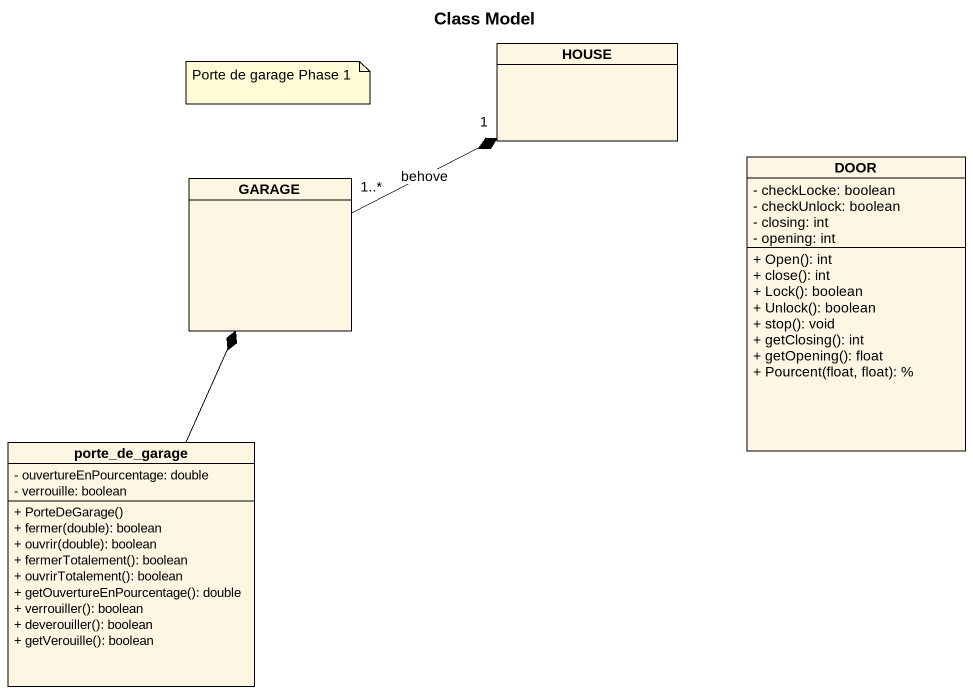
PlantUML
@startuml
title Class Model
hide circle
hide empty members
skinparam classAttributeIconSize 0
class HOUSE
class DOOR {
  - checkLocke: boolean
  - checkUnlock: boolean
  - closing: int
  - opening: int
  + Open(): int
  + close(): int
  + Lock(): boolean
  + Unlock(): boolean
  + stop(): void
  + getClosing(): int
  + getOpening(): float
  + Pourcent(float, float): %
}
class GARAGE
class porte_de_garage {
  - ouvertureEnPourcentage: double
  - verrouille: boolean
  + PorteDeGarage()
  + fermer(double): boolean
  + ouvrir(double): boolean
  + fermerTotalement(): boolean
  + ouvrirTotalement(): boolean
  + getOuvertureEnPourcentage(): double
  + verrouiller(): boolean
  + deverouiller(): boolean
  + getVerouille(): boolean
}
HOUSE "1" *-left- "1..*" GARAGE : behove
porte_de_garage -up-* GARAGE
note as N1
  Porte de garage Phase 1
end note
@enduml
